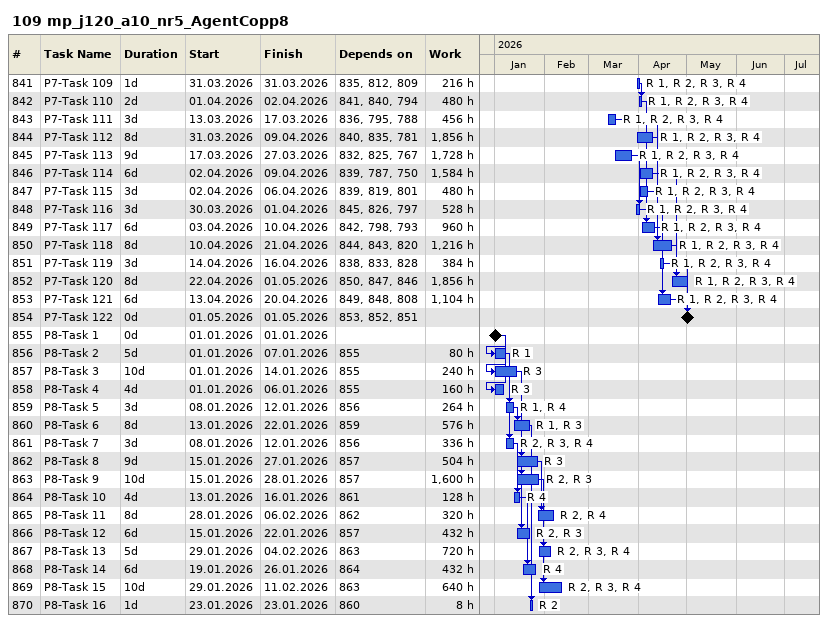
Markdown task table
109 mp_j120_a10_nr5_AgentCopp8

| ID | Task | Duration | Start | Finish | Predecessors | Resources | Work (h) |
|---|---|---|---|---|---|---|---|
| 841 | P7-Task 109 | 1d | 2026-03-31 | 2026-03-31 | 835, 812, 809 | R 1, R 2, R 3, R 4 | 216 |
| 842 | P7-Task 110 | 2d | 2026-04-01 | 2026-04-02 | 841, 840, 794 | R 1, R 2, R 3, R 4 | 480 |
| 843 | P7-Task 111 | 3d | 2026-03-13 | 2026-03-17 | 836, 795, 788 | R 1, R 2, R 3, R 4 | 456 |
| 844 | P7-Task 112 | 8d | 2026-03-31 | 2026-04-09 | 840, 835, 781 | R 1, R 2, R 3, R 4 | 1856 |
| 845 | P7-Task 113 | 9d | 2026-03-17 | 2026-03-27 | 832, 825, 767 | R 1, R 2, R 3, R 4 | 1728 |
| 846 | P7-Task 114 | 6d | 2026-04-02 | 2026-04-09 | 839, 787, 750 | R 1, R 2, R 3, R 4 | 1584 |
| 847 | P7-Task 115 | 3d | 2026-04-02 | 2026-04-06 | 839, 819, 801 | R 1, R 2, R 3, R 4 | 480 |
| 848 | P7-Task 116 | 3d | 2026-03-30 | 2026-04-01 | 845, 826, 797 | R 1, R 2, R 3, R 4 | 528 |
| 849 | P7-Task 117 | 6d | 2026-04-03 | 2026-04-10 | 842, 798, 793 | R 1, R 2, R 3, R 4 | 960 |
| 850 | P7-Task 118 | 8d | 2026-04-10 | 2026-04-21 | 844, 843, 820 | R 1, R 2, R 3, R 4 | 1216 |
| 851 | P7-Task 119 | 3d | 2026-04-14 | 2026-04-16 | 838, 833, 828 | R 1, R 2, R 3, R 4 | 384 |
| 852 | P7-Task 120 | 8d | 2026-04-22 | 2026-05-01 | 850, 847, 846 | R 1, R 2, R 3, R 4 | 1856 |
| 853 | P7-Task 121 | 6d | 2026-04-13 | 2026-04-20 | 849, 848, 808 | R 1, R 2, R 3, R 4 | 1104 |
| 854 | P7-Task 122 | 0d | 2026-05-01 | 2026-05-01 | 853, 852, 851 |  |  |
| 855 | P8-Task 1 | 0d | 2026-01-01 | 2026-01-01 |  |  |  |
| 856 | P8-Task 2 | 5d | 2026-01-01 | 2026-01-07 | 855 | R 1 | 80 |
| 857 | P8-Task 3 | 10d | 2026-01-01 | 2026-01-14 | 855 | R 3 | 240 |
| 858 | P8-Task 4 | 4d | 2026-01-01 | 2026-01-06 | 855 | R 3 | 160 |
| 859 | P8-Task 5 | 3d | 2026-01-08 | 2026-01-12 | 856 | R 1, R 4 | 264 |
| 860 | P8-Task 6 | 8d | 2026-01-13 | 2026-01-22 | 859 | R 1, R 3 | 576 |
| 861 | P8-Task 7 | 3d | 2026-01-08 | 2026-01-12 | 856 | R 2, R 3, R 4 | 336 |
| 862 | P8-Task 8 | 9d | 2026-01-15 | 2026-01-27 | 857 | R 3 | 504 |
| 863 | P8-Task 9 | 10d | 2026-01-15 | 2026-01-28 | 857 | R 2, R 3 | 1600 |
| 864 | P8-Task 10 | 4d | 2026-01-13 | 2026-01-16 | 861 | R 4 | 128 |
| 865 | P8-Task 11 | 8d | 2026-01-28 | 2026-02-06 | 862 | R 2, R 4 | 320 |
| 866 | P8-Task 12 | 6d | 2026-01-15 | 2026-01-22 | 857 | R 2, R 3 | 432 |
| 867 | P8-Task 13 | 5d | 2026-01-29 | 2026-02-04 | 863 | R 2, R 3, R 4 | 720 |
| 868 | P8-Task 14 | 6d | 2026-01-19 | 2026-01-26 | 864 | R 4 | 432 |
| 869 | P8-Task 15 | 10d | 2026-01-29 | 2026-02-11 | 863 | R 2, R 3, R 4 | 640 |
| 870 | P8-Task 16 | 1d | 2026-01-23 | 2026-01-23 | 860 | R 2 | 8 |
